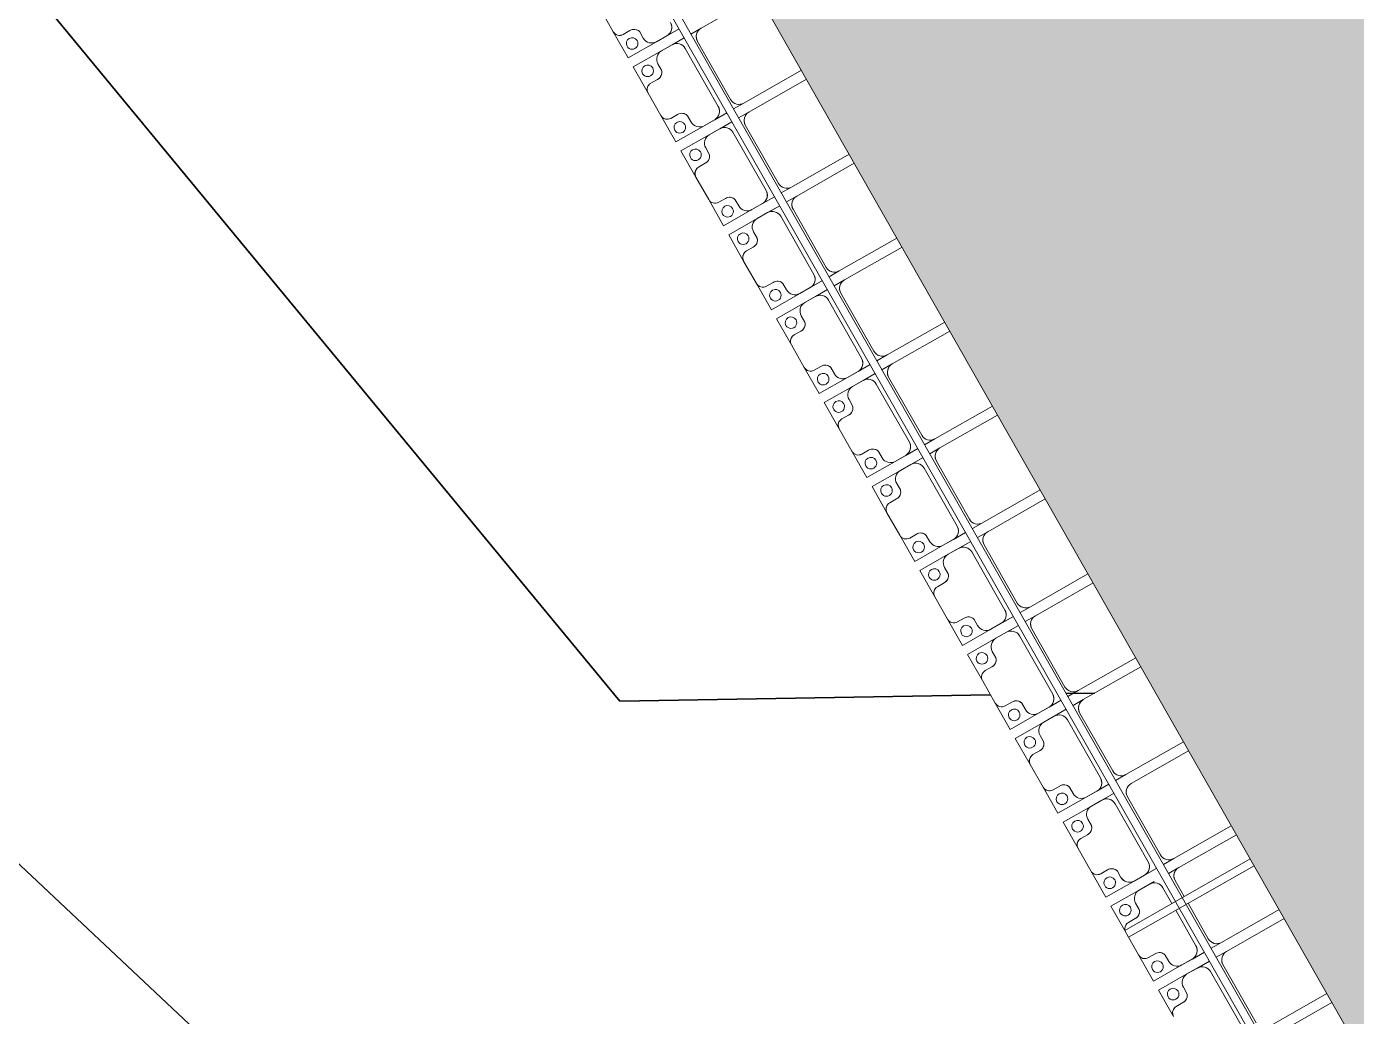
# Model space of a CAD drawing. Header units: millimetres. Extents: x -861324 to 439029, y -308065 to 694685.
# Drawn here: x -200077 to -193188, y -72388 to -67264 of the extents above; entities that cross this region are included whole.
import ezdxf

# ---------------------------------------------------------------- set-up
doc = ezdxf.new("R2010")
doc.units = ezdxf.units.MM
for name, color, linetype, lineweight in [('A-DETL-GENF', 92, 'Continuous', 9), ('A-DETL-THIN', 151, 'Continuous', 9), ('A-GENM', 13, 'Continuous', 9), ('C-TOPO-MAJR', 7, 'Continuous', 35), ('C-TOPO-MINR', 7, 'Continuous', 9), ('S-BEAM', 12, 'Continuous', 9)]:
    doc.layers.add(name, color=color, linetype=linetype, lineweight=lineweight)

# ---------------------------------------------------------------- blocks, each defined once
blk = doc.blocks.new('Dai phaodi lai - DẢI PHAO ĐI LẠI-25020-BỐ TRÍ BÈ PIN HỒ BẢN MÒNG')
at = {"layer": 'A-GENM', "color": 7}
for p, q in [((57276.8, 0), (57276.8, -343.3)), ((57723.2, -343.3), (57723.2, 0)), ((57776.8, 0), (57776.8, -343.3)), ((58276.8, 0), (58276.8, -343.3)), ((59223.2, -343.3), (59223.2, 0)), ((59723.2, -343.3), (59723.2, 0)), ((60223.2, -343.3), (60223.2, 0)), ((60776.8, 0), (60776.8, -343.3)), ((61223.2, -343.3), (61223.2, 0)), ((61776.8, 0), (61776.8, -343.3)), ((62276.8, 0), (62276.8, -343.3)), ((58223.2, -343.3), (58223.2, 0)), ((58723.2, -343.3), (58723.2, 0)), ((58776.8, 0), (58776.8, -343.3)), ((59276.8, 0), (59276.8, -343.3)), ((59776.8, 0), (59776.8, -343.3)), ((60276.8, 0), (60276.8, -343.3)), ((60723.2, -343.3), (60723.2, 0)), ((61276.8, 0), (61276.8, -343.3)), ((61723.2, -343.3), (61723.2, 0)), ((62223.2, -343.3), (62223.2, 0)), ((62723.2, -343.3), (62723.2, 0)), ((62776.8, 0), (62776.8, -343.3)), ((63223.2, -343.3), (63223.2, 0)), ((63276.8, 0), (63276.8, -343.3)), ((57276.8, -404.5), (57276.8, -343.3)), ((57723.2, -343.3), (57723.2, -404.5)), ((57776.8, -404.5), (57776.8, -343.3)), ((58223.2, -343.3), (58223.2, -404.5)), ((58276.8, -404.5), (58276.8, -343.3)), ((58723.2, -343.3), (58723.2, -404.5)), ((58776.8, -404.5), (58776.8, -343.3)), ((59223.2, -343.3), (59223.2, -404.5)), ((59276.8, -404.5), (59276.8, -343.3)), ((59723.2, -343.3), (59723.2, -404.5)), ((59776.8, -404.5), (59776.8, -343.3)), ((60223.2, -343.3), (60223.2, -404.5)), ((60276.8, -404.5), (60276.8, -343.3)), ((60723.2, -343.3), (60723.2, -404.5)), ((60776.8, -404.5), (60776.8, -343.3)), ((61223.2, -343.3), (61223.2, -404.5)), ((61276.8, -404.5), (61276.8, -343.3)), ((61723.2, -343.3), (61723.2, -404.5)), ((62223.2, -343.3), (62223.2, -404.5)), ((62276.8, -404.5), (62276.8, -343.3)), ((62723.2, -343.3), (62723.2, -404.5)), ((62776.8, -404.5), (62776.8, -343.3)), ((57326.8, -393.3), (57673.2, -393.3)), ((57826.8, -393.3), (58173.2, -393.3)), ((58326.8, -393.3), (58673.2, -393.3)), ((58826.8, -393.3), (59173.2, -393.3)), ((59326.8, -393.3), (59673.2, -393.3)), ((59826.8, -393.3), (60173.2, -393.3)), ((60326.8, -393.3), (60673.2, -393.3)), ((60826.8, -393.3), (61173.2, -393.3)), ((61326.8, -393.3), (61673.2, -393.3)), ((61826.8, -393.3), (62173.2, -393.3)), ((62326.8, -393.3), (62421.5, -393.3)), ((62461.5, -393.3), (62673.2, -393.3)), ((62826.8, -393.3), (63173.2, -393.3)), ((57223.2, -444.5), (57223.2, -516.7)), ((57276.8, -516.7), (57276.8, -444.5)), ((57673.2, -466.7), (57326.8, -466.7)), ((57723.2, -444.5), (57723.2, -516.7)), ((57776.8, -516.7), (57776.8, -444.5)), ((58173.2, -466.7), (57826.8, -466.7)), ((58223.2, -444.5), (58223.2, -516.7)), ((58276.8, -516.7), (58276.8, -444.5)), ((58673.2, -466.7), (58326.8, -466.7)), ((58723.2, -444.5), (58723.2, -516.7)), ((58776.8, -516.7), (58776.8, -444.5)), ((59173.2, -466.7), (58826.8, -466.7)), ((59223.2, -444.5), (59223.2, -516.7)), ((59276.8, -516.7), (59276.8, -444.5)), ((59673.2, -466.7), (59326.8, -466.7)), ((59723.2, -444.5), (59723.2, -516.7)), ((59776.8, -516.7), (59776.8, -444.5)), ((60173.2, -466.7), (59826.8, -466.7)), ((60223.2, -444.5), (60223.2, -516.7)), ((60276.8, -516.7), (60276.8, -444.5)), ((60673.2, -466.7), (60326.8, -466.7)), ((60723.2, -444.5), (60723.2, -516.7)), ((60776.8, -516.7), (60776.8, -444.5)), ((61173.2, -466.7), (60826.8, -466.7)), ((61223.2, -444.5), (61223.2, -516.7)), ((61276.8, -516.7), (61276.8, -444.5)), ((61673.2, -466.7), (61326.8, -466.7)), ((61723.2, -444.5), (61723.2, -516.7)), ((61776.8, -516.7), (61776.8, -444.5)), ((62173.2, -466.7), (61826.8, -466.7)), ((62223.2, -444.5), (62223.2, -516.7)), ((62421.5, -466.7), (62326.8, -466.7)), ((62673.2, -466.7), (62461.5, -466.7)), ((62723.2, -444.5), (62723.2, -516.7)), ((62776.8, -516.7), (62776.8, -444.5)), ((63173.2, -466.7), (62826.8, -466.7)), ((57223.2, -579.3), (57223.2, -516.7)), ((57276.8, -516.7), (57276.8, -579.3)), ((57723.2, -579.3), (57723.2, -516.7)), ((57776.8, -516.7), (57776.8, -579.3)), ((58223.2, -579.3), (58223.2, -516.7)), ((58276.8, -516.7), (58276.8, -579.3)), ((58723.2, -579.3), (58723.2, -516.7)), ((58776.8, -516.7), (58776.8, -579.3)), ((59223.2, -579.3), (59223.2, -516.7)), ((59276.8, -516.7), (59276.8, -579.3)), ((59723.2, -579.3), (59723.2, -516.7)), ((59776.8, -516.7), (59776.8, -579.3)), ((60223.2, -579.3), (60223.2, -516.7)), ((60276.8, -516.7), (60276.8, -579.3)), ((60723.2, -579.3), (60723.2, -516.7)), ((60776.8, -516.7), (60776.8, -579.3)), ((61223.2, -579.3), (61223.2, -516.7)), ((61276.8, -516.7), (61276.8, -579.3)), ((61723.2, -579.3), (61723.2, -516.7)), ((61776.8, -516.7), (61776.8, -579.3)), ((62223.2, -579.3), (62223.2, -516.7)), ((62276.8, -516.7), (62276.8, -490.4)), ((62276.8, -516.7), (62276.8, -579.3)), ((62723.2, -579.3), (62723.2, -516.7)), ((62776.8, -516.7), (62776.8, -579.3)), ((57104.9, -710.4), (57104.9, -670.7)), ((57135.7, -629.3), (57173.2, -629.3)), ((57326.8, -629.3), (57364.3, -629.3)), ((57395.1, -670.7), (57395.1, -710.4)), ((57604.9, -710.4), (57604.9, -670.7)), ((57635.7, -629.3), (57673.2, -629.3)), ((57826.8, -629.3), (57864.3, -629.3)), ((57895.1, -670.7), (57895.1, -710.4)), ((58104.9, -710.4), (58104.9, -670.7)), ((58135.7, -629.3), (58173.2, -629.3)), ((58326.8, -629.3), (58364.3, -629.3)), ((58395.1, -670.7), (58395.1, -710.4)), ((58604.9, -710.4), (58604.9, -670.7)), ((58635.7, -629.3), (58673.2, -629.3)), ((58826.8, -629.3), (58864.3, -629.3)), ((58895.1, -670.7), (58895.1, -710.4)), ((59104.9, -710.4), (59104.9, -670.7)), ((59135.7, -629.3), (59173.2, -629.3)), ((59326.8, -629.3), (59364.3, -629.3)), ((59395.1, -670.7), (59395.1, -710.4)), ((59604.9, -710.4), (59604.9, -670.7)), ((59635.7, -629.3), (59673.2, -629.3)), ((59826.8, -629.3), (59864.3, -629.3)), ((59895.1, -670.7), (59895.1, -710.4)), ((60104.9, -710.4), (60104.9, -670.7)), ((60135.7, -629.3), (60173.2, -629.3)), ((60326.8, -629.3), (60364.3, -629.3)), ((60395.1, -670.7), (60395.1, -710.4)), ((60604.9, -710.4), (60604.9, -670.7)), ((60635.7, -629.3), (60673.2, -629.3)), ((60826.8, -629.3), (60864.3, -629.3)), ((60895.1, -670.7), (60895.1, -710.4)), ((61104.9, -710.4), (61104.9, -670.7)), ((61135.7, -629.3), (61173.2, -629.3)), ((61326.8, -629.3), (61364.3, -629.3)), ((61395.1, -670.7), (61395.1, -710.4)), ((61604.9, -710.4), (61604.9, -670.7)), ((61635.7, -629.3), (61673.2, -629.3)), ((61826.8, -629.3), (61864.3, -629.3)), ((61895.1, -670.7), (61895.1, -710.4)), ((62104.9, -710.4), (62104.9, -670.7)), ((62135.7, -629.3), (62173.2, -629.3)), ((62326.8, -629.3), (62364.3, -629.3)), ((62395.1, -670.7), (62395.1, -710.4)), ((62604.9, -710.4), (62604.9, -670.7)), ((62635.7, -629.3), (62673.2, -629.3)), ((62826.8, -629.3), (62864.3, -629.3)), ((62895.1, -670.7), (62895.1, -710.4)), ((56933.1, -748.4), (57066.9, -748.4)), ((57433.1, -748.4), (57566.9, -748.4)), ((57933.1, -748.4), (58066.9, -748.4)), ((58433.1, -748.4), (58566.9, -748.4)), ((58933.1, -748.4), (59066.9, -748.4)), ((59433.1, -748.4), (59566.9, -748.4)), ((59933.1, -748.4), (60066.9, -748.4)), ((60433.1, -748.4), (60566.9, -748.4)), ((60933.1, -748.4), (61066.9, -748.4)), ((61433.1, -748.4), (61566.9, -748.4)), ((61933.1, -748.4), (62066.9, -748.4)), ((62461.5, -748.4), (62566.9, -748.4))]:
    blk.add_line(p, q, dxfattribs=at)
at = {"layer": 'A-GENM', "color": 9}
for p, q in [((57276.8, -404.5), (57276.8, -343.3)), ((57723.2, -343.3), (57723.2, -404.5)), ((57776.8, -404.5), (57776.8, -343.3)), ((58223.2, -343.3), (58223.2, -404.5)), ((58276.8, -404.5), (58276.8, -343.3)), ((58723.2, -343.3), (58723.2, -404.5)), ((58776.8, -404.5), (58776.8, -343.3)), ((59223.2, -343.3), (59223.2, -404.5)), ((59276.8, -404.5), (59276.8, -343.3)), ((59723.2, -343.3), (59723.2, -404.5)), ((59776.8, -404.5), (59776.8, -343.3)), ((60223.2, -343.3), (60223.2, -404.5)), ((60276.8, -404.5), (60276.8, -343.3)), ((60723.2, -343.3), (60723.2, -404.5)), ((60776.8, -404.5), (60776.8, -343.3)), ((61223.2, -343.3), (61223.2, -404.5)), ((61276.8, -404.5), (61276.8, -343.3)), ((61723.2, -343.3), (61723.2, -404.5)), ((62223.2, -343.3), (62223.2, -404.5)), ((62276.8, -404.5), (62276.8, -343.3)), ((62723.2, -343.3), (62723.2, -404.5)), ((62776.8, -404.5), (62776.8, -343.3)), ((57223.2, -444.5), (57223.2, -579.3)), ((57276.8, -579.3), (57276.8, -444.5)), ((57723.2, -444.5), (57723.2, -579.3)), ((57776.8, -579.3), (57776.8, -444.5)), ((58223.2, -444.5), (58223.2, -579.3)), ((58276.8, -579.3), (58276.8, -444.5)), ((58723.2, -444.5), (58723.2, -579.3)), ((58776.8, -579.3), (58776.8, -444.5)), ((59223.2, -444.5), (59223.2, -579.3)), ((59276.8, -579.3), (59276.8, -444.5)), ((59723.2, -444.5), (59723.2, -579.3)), ((59776.8, -579.3), (59776.8, -444.5)), ((60223.2, -444.5), (60223.2, -579.3)), ((60276.8, -579.3), (60276.8, -444.5)), ((60723.2, -444.5), (60723.2, -579.3)), ((60776.8, -579.3), (60776.8, -444.5)), ((61223.2, -444.5), (61223.2, -579.3)), ((61276.8, -579.3), (61276.8, -444.5)), ((61723.2, -444.5), (61723.2, -579.3)), ((61776.8, -579.3), (61776.8, -444.5)), ((62223.2, -444.5), (62223.2, -579.3)), ((62723.2, -444.5), (62723.2, -579.3)), ((62776.8, -579.3), (62776.8, -444.5)), ((62276.8, -579.3), (62276.8, -490.4)), ((57223.2, -579.3), (57223.2, -748.4)), ((57223.2, -748.4), (57223.2, -579.3)), ((57276.8, -748.4), (57276.8, -579.3)), ((57276.8, -579.3), (57276.8, -748.4)), ((57723.2, -579.3), (57723.2, -748.4)), ((57723.2, -748.4), (57723.2, -579.3)), ((57776.8, -748.4), (57776.8, -579.3)), ((57776.8, -579.3), (57776.8, -748.4)), ((58223.2, -579.3), (58223.2, -748.4)), ((58223.2, -748.4), (58223.2, -579.3)), ((58276.8, -748.4), (58276.8, -579.3)), ((58276.8, -579.3), (58276.8, -748.4)), ((58723.2, -579.3), (58723.2, -748.4)), ((58723.2, -748.4), (58723.2, -579.3)), ((58776.8, -748.4), (58776.8, -579.3)), ((58776.8, -579.3), (58776.8, -748.4)), ((59223.2, -579.3), (59223.2, -748.4)), ((59223.2, -748.4), (59223.2, -579.3)), ((59276.8, -748.4), (59276.8, -579.3)), ((59276.8, -579.3), (59276.8, -748.4)), ((59723.2, -579.3), (59723.2, -748.4)), ((59723.2, -748.4), (59723.2, -579.3)), ((59776.8, -748.4), (59776.8, -579.3)), ((59776.8, -579.3), (59776.8, -748.4)), ((60223.2, -579.3), (60223.2, -748.4)), ((60223.2, -748.4), (60223.2, -579.3)), ((60276.8, -748.4), (60276.8, -579.3)), ((60276.8, -579.3), (60276.8, -748.4)), ((60723.2, -579.3), (60723.2, -748.4)), ((60723.2, -748.4), (60723.2, -579.3)), ((60776.8, -748.4), (60776.8, -579.3)), ((60776.8, -579.3), (60776.8, -748.4)), ((61223.2, -579.3), (61223.2, -748.4)), ((61223.2, -748.4), (61223.2, -579.3)), ((61276.8, -748.4), (61276.8, -579.3)), ((61276.8, -579.3), (61276.8, -748.4)), ((61723.2, -579.3), (61723.2, -748.4)), ((61723.2, -748.4), (61723.2, -579.3)), ((61776.8, -748.4), (61776.8, -579.3)), ((61776.8, -579.3), (61776.8, -748.4)), ((62223.2, -579.3), (62223.2, -748.4)), ((62223.2, -748.4), (62223.2, -579.3)), ((62276.8, -748.4), (62276.8, -579.3)), ((62276.8, -579.3), (62276.8, -748.4)), ((62723.2, -579.3), (62723.2, -748.4)), ((62723.2, -748.4), (62723.2, -579.3)), ((62776.8, -748.4), (62776.8, -579.3)), ((62776.8, -579.3), (62776.8, -748.4)), ((57104.9, -670.7), (57104.9, -710.4)), ((57104.9, -670.7), (57104.9, -710.4)), ((57104.9, -710.4), (57104.9, -670.7)), ((57173.2, -629.3), (57135.7, -629.3)), ((57173.2, -629.3), (57135.7, -629.3)), ((57135.7, -629.3), (57173.2, -629.3)), ((57364.3, -629.3), (57326.8, -629.3)), ((57364.3, -629.3), (57326.8, -629.3)), ((57326.8, -629.3), (57364.3, -629.3)), ((57604.9, -670.7), (57604.9, -710.4)), ((57604.9, -670.7), (57604.9, -710.4)), ((57604.9, -710.4), (57604.9, -670.7)), ((57673.2, -629.3), (57635.7, -629.3)), ((57673.2, -629.3), (57635.7, -629.3)), ((57635.7, -629.3), (57673.2, -629.3)), ((57864.3, -629.3), (57826.8, -629.3)), ((57864.3, -629.3), (57826.8, -629.3)), ((57826.8, -629.3), (57864.3, -629.3)), ((58104.9, -670.7), (58104.9, -710.4)), ((58104.9, -670.7), (58104.9, -710.4)), ((58104.9, -710.4), (58104.9, -670.7)), ((58173.2, -629.3), (58135.7, -629.3)), ((58173.2, -629.3), (58135.7, -629.3)), ((58135.7, -629.3), (58173.2, -629.3)), ((58364.3, -629.3), (58326.8, -629.3)), ((58364.3, -629.3), (58326.8, -629.3)), ((58326.8, -629.3), (58364.3, -629.3)), ((58604.9, -670.7), (58604.9, -710.4)), ((58604.9, -670.7), (58604.9, -710.4)), ((58604.9, -710.4), (58604.9, -670.7)), ((58673.2, -629.3), (58635.7, -629.3)), ((58673.2, -629.3), (58635.7, -629.3)), ((58635.7, -629.3), (58673.2, -629.3)), ((58864.3, -629.3), (58826.8, -629.3)), ((58864.3, -629.3), (58826.8, -629.3)), ((58826.8, -629.3), (58864.3, -629.3)), ((59104.9, -670.7), (59104.9, -710.4)), ((59104.9, -670.7), (59104.9, -710.4)), ((59104.9, -710.4), (59104.9, -670.7)), ((59173.2, -629.3), (59135.7, -629.3)), ((59173.2, -629.3), (59135.7, -629.3)), ((59135.7, -629.3), (59173.2, -629.3)), ((59364.3, -629.3), (59326.8, -629.3)), ((59364.3, -629.3), (59326.8, -629.3)), ((59326.8, -629.3), (59364.3, -629.3)), ((59604.9, -670.7), (59604.9, -710.4)), ((59604.9, -670.7), (59604.9, -710.4)), ((59604.9, -710.4), (59604.9, -670.7)), ((59673.2, -629.3), (59635.7, -629.3)), ((59673.2, -629.3), (59635.7, -629.3)), ((59635.7, -629.3), (59673.2, -629.3)), ((59864.3, -629.3), (59826.8, -629.3)), ((59864.3, -629.3), (59826.8, -629.3)), ((59826.8, -629.3), (59864.3, -629.3)), ((60104.9, -670.7), (60104.9, -710.4)), ((60104.9, -670.7), (60104.9, -710.4)), ((60104.9, -710.4), (60104.9, -670.7)), ((60173.2, -629.3), (60135.7, -629.3)), ((60173.2, -629.3), (60135.7, -629.3)), ((60135.7, -629.3), (60173.2, -629.3)), ((60364.3, -629.3), (60326.8, -629.3)), ((60364.3, -629.3), (60326.8, -629.3)), ((60326.8, -629.3), (60364.3, -629.3)), ((60604.9, -670.7), (60604.9, -710.4)), ((60604.9, -670.7), (60604.9, -710.4)), ((60604.9, -710.4), (60604.9, -670.7)), ((60673.2, -629.3), (60635.7, -629.3)), ((60673.2, -629.3), (60635.7, -629.3)), ((60635.7, -629.3), (60673.2, -629.3)), ((60864.3, -629.3), (60826.8, -629.3)), ((60864.3, -629.3), (60826.8, -629.3)), ((60826.8, -629.3), (60864.3, -629.3)), ((61104.9, -670.7), (61104.9, -710.4)), ((61104.9, -670.7), (61104.9, -710.4)), ((61104.9, -710.4), (61104.9, -670.7)), ((61173.2, -629.3), (61135.7, -629.3)), ((61173.2, -629.3), (61135.7, -629.3)), ((61135.7, -629.3), (61173.2, -629.3)), ((61364.3, -629.3), (61326.8, -629.3)), ((61364.3, -629.3), (61326.8, -629.3)), ((61326.8, -629.3), (61364.3, -629.3)), ((61604.9, -670.7), (61604.9, -710.4)), ((61604.9, -670.7), (61604.9, -710.4)), ((61604.9, -710.4), (61604.9, -670.7)), ((61673.2, -629.3), (61635.7, -629.3)), ((61673.2, -629.3), (61635.7, -629.3)), ((61635.7, -629.3), (61673.2, -629.3)), ((61864.3, -629.3), (61826.8, -629.3)), ((61864.3, -629.3), (61826.8, -629.3)), ((61826.8, -629.3), (61864.3, -629.3)), ((62104.9, -670.7), (62104.9, -710.4)), ((62104.9, -670.7), (62104.9, -710.4)), ((62104.9, -710.4), (62104.9, -670.7)), ((62173.2, -629.3), (62135.7, -629.3)), ((62173.2, -629.3), (62135.7, -629.3)), ((62135.7, -629.3), (62173.2, -629.3)), ((62364.3, -629.3), (62326.8, -629.3)), ((62364.3, -629.3), (62326.8, -629.3)), ((62326.8, -629.3), (62364.3, -629.3)), ((62604.9, -670.7), (62604.9, -710.4)), ((62604.9, -670.7), (62604.9, -710.4)), ((62604.9, -710.4), (62604.9, -670.7)), ((62673.2, -629.3), (62635.7, -629.3)), ((62673.2, -629.3), (62635.7, -629.3)), ((62635.7, -629.3), (62673.2, -629.3)), ((62864.3, -629.3), (62826.8, -629.3)), ((62864.3, -629.3), (62826.8, -629.3)), ((62826.8, -629.3), (62864.3, -629.3)), ((57223.2, -748.4), (57066.9, -748.4)), ((57066.9, -748.4), (57223.2, -748.4)), ((57433.1, -748.4), (57276.8, -748.4)), ((57276.8, -748.4), (57433.1, -748.4)), ((57723.2, -748.4), (57566.9, -748.4)), ((57566.9, -748.4), (57723.2, -748.4)), ((57933.1, -748.4), (57776.8, -748.4)), ((57776.8, -748.4), (57933.1, -748.4)), ((58223.2, -748.4), (58066.9, -748.4)), ((58066.9, -748.4), (58223.2, -748.4)), ((58433.1, -748.4), (58276.8, -748.4)), ((58276.8, -748.4), (58433.1, -748.4)), ((58723.2, -748.4), (58566.9, -748.4)), ((58566.9, -748.4), (58723.2, -748.4)), ((58933.1, -748.4), (58776.8, -748.4)), ((58776.8, -748.4), (58933.1, -748.4)), ((59223.2, -748.4), (59066.9, -748.4)), ((59066.9, -748.4), (59223.2, -748.4)), ((59433.1, -748.4), (59276.8, -748.4)), ((59276.8, -748.4), (59433.1, -748.4)), ((59723.2, -748.4), (59566.9, -748.4)), ((59566.9, -748.4), (59723.2, -748.4)), ((59933.1, -748.4), (59776.8, -748.4)), ((59776.8, -748.4), (59933.1, -748.4)), ((60223.2, -748.4), (60066.9, -748.4)), ((60066.9, -748.4), (60223.2, -748.4)), ((60433.1, -748.4), (60276.8, -748.4)), ((60276.8, -748.4), (60433.1, -748.4)), ((60723.2, -748.4), (60566.9, -748.4)), ((60566.9, -748.4), (60723.2, -748.4)), ((60933.1, -748.4), (60776.8, -748.4)), ((60776.8, -748.4), (60933.1, -748.4)), ((61223.2, -748.4), (61066.9, -748.4)), ((61066.9, -748.4), (61223.2, -748.4)), ((61433.1, -748.4), (61276.8, -748.4)), ((61276.8, -748.4), (61433.1, -748.4)), ((61723.2, -748.4), (61566.9, -748.4)), ((61566.9, -748.4), (61723.2, -748.4)), ((61933.1, -748.4), (61776.8, -748.4)), ((61776.8, -748.4), (61933.1, -748.4)), ((62223.2, -748.4), (62066.9, -748.4)), ((62066.9, -748.4), (62223.2, -748.4)), ((62421.5, -748.4), (62276.8, -748.4)), ((62276.8, -748.4), (62421.5, -748.4)), ((62723.2, -748.4), (62566.9, -748.4)), ((62566.9, -748.4), (62723.2, -748.4)), ((62933.1, -748.4), (62776.8, -748.4)), ((62776.8, -748.4), (62933.1, -748.4))]:
    blk.add_line(p, q, dxfattribs=at)
at = {"layer": 'A-GENM', "color": 7}
for centre, radius, start, end in [((57326.8, -343.3), 50, 180, 270), ((57673.2, -343.3), 50, 270, 0), ((57673.2, -343.3), 50, 300, 0), ((57826.8, -343.3), 50, 180, 270), ((58173.2, -343.3), 50, 270, 0), ((58173.2, -343.3), 50, 300, 0), ((58326.8, -343.3), 50, 180, 270), ((58673.2, -343.3), 50, 270, 0), ((58673.2, -343.3), 50, 300, 0), ((58826.8, -343.3), 50, 180, 270), ((59173.2, -343.3), 50, 270, 0), ((59173.2, -343.3), 50, 300, 0), ((59326.8, -343.3), 50, 180, 270), ((59673.2, -343.3), 50, 270, 0), ((59673.2, -343.3), 50, 300, 0), ((59826.8, -343.3), 50, 180, 270), ((60173.2, -343.3), 50, 270, 0), ((60173.2, -343.3), 50, 300, 0), ((60326.8, -343.3), 50, 180, 270), ((60673.2, -343.3), 50, 270, 0), ((60673.2, -343.3), 50, 300, 0), ((60826.8, -343.3), 50, 180, 270), ((61173.2, -343.3), 50, 270, 0), ((61173.2, -343.3), 50, 300, 0), ((61326.8, -343.3), 50, 180, 270), ((61673.2, -343.3), 50, 270, 0), ((61673.2, -343.3), 50, 300, 0), ((61826.8, -343.3), 50, 180, 270), ((62173.2, -343.3), 50, 270, 0), ((62173.2, -343.3), 50, 300, 0), ((62326.8, -343.3), 50, 180, 270), ((62673.2, -343.3), 50, 270, 0), ((62673.2, -343.3), 50, 300, 0), ((62826.8, -343.3), 50, 180, 270), ((57326.8, -343.3), 50, 210, 270), ((57826.8, -343.3), 50, 210, 270), ((58326.8, -343.3), 50, 210, 270), ((58826.8, -343.3), 50, 210, 270), ((59326.8, -343.3), 50, 210, 270), ((59826.8, -343.3), 50, 210, 270), ((60326.8, -343.3), 50, 210, 270), ((60826.8, -343.3), 50, 210, 270), ((61326.8, -343.3), 50, 210, 270), ((61826.8, -343.3), 50, 210, 270), ((62326.8, -343.3), 50, 210, 270), ((62826.8, -343.3), 50, 210, 270), ((57173.2, -516.7), 50, 360, 90), ((57173.2, -516.7), 50, 30, 90), ((57326.8, -516.7), 50, 90, 180), ((57326.8, -516.7), 50, 120, 180), ((57673.2, -516.7), 50, 360, 90), ((57673.2, -516.7), 50, 30, 90), ((57826.8, -516.7), 50, 90, 180), ((57826.8, -516.7), 50, 120, 180), ((58173.2, -516.7), 50, 360, 90), ((58173.2, -516.7), 50, 30, 90), ((58326.8, -516.7), 50, 90, 180), ((58326.8, -516.7), 50, 120, 180), ((58673.2, -516.7), 50, 360, 90), ((58673.2, -516.7), 50, 30, 90), ((58826.8, -516.7), 50, 90, 180), ((58826.8, -516.7), 50, 120, 180), ((59173.2, -516.7), 50, 360, 90), ((59173.2, -516.7), 50, 30, 90), ((59326.8, -516.7), 50, 90, 180), ((59326.8, -516.7), 50, 120, 180), ((59673.2, -516.7), 50, 360, 90), ((59673.2, -516.7), 50, 30, 90), ((59826.8, -516.7), 50, 90, 180), ((59826.8, -516.7), 50, 120, 180), ((60173.2, -516.7), 50, 360, 90), ((60173.2, -516.7), 50, 30, 90), ((60326.8, -516.7), 50, 90, 180), ((60326.8, -516.7), 50, 120, 180), ((60673.2, -516.7), 50, 360, 90), ((60673.2, -516.7), 50, 30, 90), ((60826.8, -516.7), 50, 90, 180), ((60826.8, -516.7), 50, 120, 180), ((61173.2, -516.7), 50, 360, 90), ((61173.2, -516.7), 50, 30, 90), ((61326.8, -516.7), 50, 90, 180), ((61326.8, -516.7), 50, 120, 180), ((61673.2, -516.7), 50, 360, 90), ((61673.2, -516.7), 50, 30, 90), ((61826.8, -516.7), 50, 90, 180), ((61826.8, -516.7), 50, 120, 180), ((62173.2, -516.7), 50, 360, 90), ((62173.2, -516.7), 50, 30, 90), ((62326.8, -516.7), 50, 90, 180), ((62326.8, -516.7), 50, 120, 180), ((62673.2, -516.7), 50, 360, 90), ((62673.2, -516.7), 50, 30, 90), ((62826.8, -516.7), 50, 90, 180), ((62826.8, -516.7), 50, 120, 180), ((57173.2, -579.3), 50, 270, 360), ((57326.8, -579.3), 50, 180, 270), ((57673.2, -579.3), 50, 270, 360), ((57826.8, -579.3), 50, 180, 270), ((58173.2, -579.3), 50, 270, 360), ((58326.8, -579.3), 50, 180, 270), ((58673.2, -579.3), 50, 270, 360), ((58826.8, -579.3), 50, 180, 270), ((59173.2, -579.3), 50, 270, 360), ((59326.8, -579.3), 50, 180, 270), ((59673.2, -579.3), 50, 270, 360), ((59826.8, -579.3), 50, 180, 270), ((60173.2, -579.3), 50, 270, 360), ((60326.8, -579.3), 50, 180, 270), ((60673.2, -579.3), 50, 270, 360), ((60826.8, -579.3), 50, 180, 270), ((61173.2, -579.3), 50, 270, 360), ((61326.8, -579.3), 50, 180, 270), ((61673.2, -579.3), 50, 270, 360), ((61826.8, -579.3), 50, 180, 270), ((62173.2, -579.3), 50, 270, 360), ((62326.8, -579.3), 50, 180, 270), ((62673.2, -579.3), 50, 270, 360), ((62826.8, -579.3), 50, 180, 270), ((57144.8, -668.2), 40, 103.18854, 183.50807), ((57355.2, -668.2), 40, 356.49193, 76.81146), ((57644.8, -668.2), 40, 103.18854, 183.50807), ((57855.2, -668.2), 40, 356.49193, 76.81146), ((58144.8, -668.2), 40, 103.18854, 183.50807), ((58355.2, -668.2), 40, 356.49193, 76.81146), ((58644.8, -668.2), 40, 103.18854, 183.50807), ((58855.2, -668.2), 40, 356.49193, 76.81146), ((59144.8, -668.2), 40, 103.18854, 183.50807), ((59355.2, -668.2), 40, 356.49193, 76.81146), ((59644.8, -668.2), 40, 103.18854, 183.50807), ((59855.2, -668.2), 40, 356.49193, 76.81146), ((60144.8, -668.2), 40, 103.18854, 183.50807), ((60355.2, -668.2), 40, 356.49193, 76.81146), ((60644.8, -668.2), 40, 103.18854, 183.50807), ((60855.2, -668.2), 40, 356.49193, 76.81146), ((61144.8, -668.2), 40, 103.18854, 183.50807), ((61355.2, -668.2), 40, 356.49193, 76.81146), ((61644.8, -668.2), 40, 103.18854, 183.50807), ((61855.2, -668.2), 40, 356.49193, 76.81146), ((62144.8, -668.2), 40, 103.18854, 183.50807), ((62355.2, -668.2), 40, 356.49193, 76.81146), ((62644.8, -668.2), 40, 103.18854, 183.50807), ((62855.2, -668.2), 40, 356.49193, 76.81146), ((57066.9, -710.4), 38, 270, 0), ((57433.1, -710.4), 38, 180, 270), ((57566.9, -710.4), 38, 270, 0), ((57933.1, -710.4), 38, 180, 270), ((58066.9, -710.4), 38, 270, 0), ((58433.1, -710.4), 38, 180, 270), ((58566.9, -710.4), 38, 270, 0), ((58933.1, -710.4), 38, 180, 270), ((59066.9, -710.4), 38, 270, 0), ((59433.1, -710.4), 38, 180, 270), ((59566.9, -710.4), 38, 270, 0), ((59933.1, -710.4), 38, 180, 270), ((60066.9, -710.4), 38, 270, 0), ((60433.1, -710.4), 38, 180, 270), ((60566.9, -710.4), 38, 270, 0), ((60933.1, -710.4), 38, 180, 270), ((61066.9, -710.4), 38, 270, 0), ((61433.1, -710.4), 38, 180, 270), ((61566.9, -710.4), 38, 270, 0), ((61933.1, -710.4), 38, 180, 270), ((62066.9, -710.4), 38, 270, 0), ((62433.1, -710.4), 38, 180, 255), ((62566.9, -710.4), 38, 270, 0), ((62933.1, -710.4), 38, 180, 270)]:
    blk.add_arc(centre, radius, start, end, dxfattribs=at)
at = {"layer": 'A-GENM', "color": 9}
for centre, radius, start, end in [((57173.2, -579.3), 50, 270, 360), ((57173.2, -579.3), 50, 270, 360), ((57173.2, -579.3), 50, 270, 360), ((57326.8, -579.3), 50, 180, 270), ((57326.8, -579.3), 50, 180, 270), ((57326.8, -579.3), 50, 180, 270), ((57673.2, -579.3), 50, 270, 360), ((57673.2, -579.3), 50, 270, 360), ((57673.2, -579.3), 50, 270, 360), ((57826.8, -579.3), 50, 180, 270), ((57826.8, -579.3), 50, 180, 270), ((57826.8, -579.3), 50, 180, 270), ((58173.2, -579.3), 50, 270, 360), ((58173.2, -579.3), 50, 270, 360), ((58173.2, -579.3), 50, 270, 360), ((58326.8, -579.3), 50, 180, 270), ((58326.8, -579.3), 50, 180, 270), ((58326.8, -579.3), 50, 180, 270), ((58673.2, -579.3), 50, 270, 360), ((58673.2, -579.3), 50, 270, 360), ((58673.2, -579.3), 50, 270, 360), ((58826.8, -579.3), 50, 180, 270), ((58826.8, -579.3), 50, 180, 270), ((58826.8, -579.3), 50, 180, 270), ((59173.2, -579.3), 50, 270, 0), ((59173.2, -579.3), 50, 270, 0), ((59173.2, -579.3), 50, 270, 360), ((59326.8, -579.3), 50, 180, 270), ((59326.8, -579.3), 50, 180, 270), ((59326.8, -579.3), 50, 180, 270), ((59673.2, -579.3), 50, 270, 360), ((59673.2, -579.3), 50, 270, 360), ((59673.2, -579.3), 50, 270, 360), ((59826.8, -579.3), 50, 180, 270), ((59826.8, -579.3), 50, 180, 270), ((59826.8, -579.3), 50, 180, 270), ((60173.2, -579.3), 50, 270, 360), ((60173.2, -579.3), 50, 270, 360), ((60173.2, -579.3), 50, 270, 360), ((60326.8, -579.3), 50, 180, 270), ((60326.8, -579.3), 50, 180, 270), ((60326.8, -579.3), 50, 180, 270), ((60673.2, -579.3), 50, 270, 0), ((60673.2, -579.3), 50, 270, 0), ((60673.2, -579.3), 50, 270, 360), ((60826.8, -579.3), 50, 180, 270), ((60826.8, -579.3), 50, 180, 270), ((60826.8, -579.3), 50, 180, 270), ((61173.2, -579.3), 50, 270, 360), ((61173.2, -579.3), 50, 270, 360), ((61173.2, -579.3), 50, 270, 360), ((61326.8, -579.3), 50, 180, 270), ((61326.8, -579.3), 50, 180, 270), ((61326.8, -579.3), 50, 180, 270), ((61673.2, -579.3), 50, 270, 360), ((61673.2, -579.3), 50, 270, 360), ((61673.2, -579.3), 50, 270, 360), ((61826.8, -579.3), 50, 180, 270), ((61826.8, -579.3), 50, 180, 270), ((61826.8, -579.3), 50, 180, 270), ((62173.2, -579.3), 50, 270, 0), ((62173.2, -579.3), 50, 270, 0), ((62173.2, -579.3), 50, 270, 360), ((62326.8, -579.3), 50, 180, 270), ((62326.8, -579.3), 50, 180, 270), ((62326.8, -579.3), 50, 180, 270), ((62673.2, -579.3), 50, 270, 360), ((62673.2, -579.3), 50, 270, 360), ((62673.2, -579.3), 50, 270, 360), ((62826.8, -579.3), 50, 180, 270), ((62826.8, -579.3), 50, 180, 270), ((62826.8, -579.3), 50, 180, 270), ((57144.8, -668.2), 40, 143.34831, 183.50807), ((57144.8, -668.2), 40, 143.34831, 183.50807), ((57144.8, -668.2), 40, 143.34831, 183.50807), ((57144.8, -668.2), 40, 103.18854, 129.96172), ((57144.8, -668.2), 40, 103.18854, 129.96172), ((57144.8, -668.2), 40, 103.18854, 129.96172), ((57168.4, -693.3), 30, 90, 270), ((57168.4, -693.3), 30, 90, 270), ((57168.4, -693.3), 30, 270, 90), ((57168.4, -693.3), 30, 270, 90), ((57331.6, -693.3), 30, 90, 270), ((57331.6, -693.3), 30, 90, 270), ((57331.6, -693.3), 30, 270, 90), ((57331.6, -693.3), 30, 270, 90), ((57355.2, -668.2), 40, 63.42487, 76.81146), ((57355.2, -668.2), 40, 63.42487, 76.81146), ((57355.2, -668.2), 40, 63.42487, 76.81146), ((57355.2, -668.2), 40, 356.49193, 50.03828), ((57355.2, -668.2), 40, 356.49193, 50.03828), ((57355.2, -668.2), 40, 356.49193, 50.03828), ((57644.8, -668.2), 40, 143.34831, 183.50807), ((57644.8, -668.2), 40, 143.34831, 183.50807), ((57644.8, -668.2), 40, 143.34831, 183.50807), ((57644.8, -668.2), 40, 103.18854, 129.96172), ((57644.8, -668.2), 40, 103.18854, 129.96172), ((57644.8, -668.2), 40, 103.18854, 129.96172), ((57668.4, -693.3), 30, 90, 270), ((57668.4, -693.3), 30, 90, 270), ((57668.4, -693.3), 30, 270, 90), ((57668.4, -693.3), 30, 270, 90), ((57831.6, -693.3), 30, 90, 270), ((57831.6, -693.3), 30, 90, 270), ((57831.6, -693.3), 30, 270, 90), ((57831.6, -693.3), 30, 270, 90), ((57855.2, -668.2), 40, 63.42487, 76.81146), ((57855.2, -668.2), 40, 63.42487, 76.81146), ((57855.2, -668.2), 40, 63.42487, 76.81146), ((57855.2, -668.2), 40, 356.49193, 50.03828), ((57855.2, -668.2), 40, 356.49193, 50.03828), ((57855.2, -668.2), 40, 356.49193, 50.03828), ((58144.8, -668.2), 40, 143.34831, 183.50807), ((58144.8, -668.2), 40, 143.34831, 183.50807), ((58144.8, -668.2), 40, 143.34831, 183.50807), ((58144.8, -668.2), 40, 103.18854, 129.96172), ((58144.8, -668.2), 40, 103.18854, 129.96172), ((58144.8, -668.2), 40, 103.18854, 129.96172), ((58168.4, -693.3), 30, 90, 270), ((58168.4, -693.3), 30, 90, 270), ((58168.4, -693.3), 30, 270, 90), ((58168.4, -693.3), 30, 270, 90), ((58331.6, -693.3), 30, 90, 270), ((58331.6, -693.3), 30, 90, 270), ((58331.6, -693.3), 30, 270, 90), ((58331.6, -693.3), 30, 270, 90), ((58355.2, -668.2), 40, 63.42487, 76.81146), ((58355.2, -668.2), 40, 63.42487, 76.81146), ((58355.2, -668.2), 40, 63.42487, 76.81146), ((58355.2, -668.2), 40, 356.49193, 50.03828), ((58355.2, -668.2), 40, 356.49193, 50.03828), ((58355.2, -668.2), 40, 356.49193, 50.03828), ((58644.8, -668.2), 40, 143.34831, 183.50807), ((58644.8, -668.2), 40, 143.34831, 183.50807), ((58644.8, -668.2), 40, 143.34831, 183.50807), ((58644.8, -668.2), 40, 103.18854, 129.96172), ((58644.8, -668.2), 40, 103.18854, 129.96172), ((58644.8, -668.2), 40, 103.18854, 129.96172), ((58668.4, -693.3), 30, 90, 270), ((58668.4, -693.3), 30, 90, 270), ((58668.4, -693.3), 30, 270, 90), ((58668.4, -693.3), 30, 270, 90), ((58831.6, -693.3), 30, 90, 270), ((58831.6, -693.3), 30, 90, 270), ((58831.6, -693.3), 30, 270, 90), ((58831.6, -693.3), 30, 270, 90), ((58855.2, -668.2), 40, 63.42487, 76.81146), ((58855.2, -668.2), 40, 63.42487, 76.81146), ((58855.2, -668.2), 40, 63.42487, 76.81146), ((58855.2, -668.2), 40, 356.49193, 50.03828), ((58855.2, -668.2), 40, 356.49193, 50.03828), ((58855.2, -668.2), 40, 356.49193, 50.03828), ((59144.8, -668.2), 40, 143.34831, 183.50807), ((59144.8, -668.2), 40, 143.34831, 183.50807), ((59144.8, -668.2), 40, 143.34831, 183.50807), ((59144.8, -668.2), 40, 103.18854, 129.96172), ((59144.8, -668.2), 40, 103.18854, 129.96172), ((59144.8, -668.2), 40, 103.18854, 129.96172), ((59168.4, -693.3), 30, 90, 270), ((59168.4, -693.3), 30, 90, 270), ((59168.4, -693.3), 30, 270, 90), ((59168.4, -693.3), 30, 270, 90), ((59331.6, -693.3), 30, 90, 270), ((59331.6, -693.3), 30, 90, 270), ((59331.6, -693.3), 30, 270, 90), ((59331.6, -693.3), 30, 270, 90), ((59355.2, -668.2), 40, 63.42487, 76.81146), ((59355.2, -668.2), 40, 63.42487, 76.81146), ((59355.2, -668.2), 40, 63.42487, 76.81146), ((59355.2, -668.2), 40, 356.49193, 50.03828), ((59355.2, -668.2), 40, 356.49193, 50.03828), ((59355.2, -668.2), 40, 356.49193, 50.03828), ((59644.8, -668.2), 40, 143.34831, 183.50807), ((59644.8, -668.2), 40, 143.34831, 183.50807), ((59644.8, -668.2), 40, 143.34831, 183.50807), ((59644.8, -668.2), 40, 103.18854, 129.96172), ((59644.8, -668.2), 40, 103.18854, 129.96172), ((59644.8, -668.2), 40, 103.18854, 129.96172), ((59668.4, -693.3), 30, 90, 270), ((59668.4, -693.3), 30, 90, 270), ((59668.4, -693.3), 30, 270, 90), ((59668.4, -693.3), 30, 270, 90), ((59831.6, -693.3), 30, 90, 270), ((59831.6, -693.3), 30, 90, 270), ((59831.6, -693.3), 30, 270, 90), ((59831.6, -693.3), 30, 270, 90), ((59855.2, -668.2), 40, 63.42487, 76.81146), ((59855.2, -668.2), 40, 63.42487, 76.81146), ((59855.2, -668.2), 40, 63.42487, 76.81146), ((59855.2, -668.2), 40, 356.49193, 50.03828), ((59855.2, -668.2), 40, 356.49193, 50.03828), ((59855.2, -668.2), 40, 356.49193, 50.03828), ((60144.8, -668.2), 40, 143.34831, 183.50807), ((60144.8, -668.2), 40, 143.34831, 183.50807), ((60144.8, -668.2), 40, 143.34831, 183.50807), ((60144.8, -668.2), 40, 103.18854, 129.96172), ((60144.8, -668.2), 40, 103.18854, 129.96172), ((60144.8, -668.2), 40, 103.18854, 129.96172), ((60168.4, -693.3), 30, 90, 270), ((60168.4, -693.3), 30, 90, 270), ((60168.4, -693.3), 30, 270, 90), ((60168.4, -693.3), 30, 270, 90), ((60331.6, -693.3), 30, 90, 270), ((60331.6, -693.3), 30, 90, 270), ((60331.6, -693.3), 30, 270, 90), ((60331.6, -693.3), 30, 270, 90), ((60355.2, -668.2), 40, 63.42487, 76.81146), ((60355.2, -668.2), 40, 63.42487, 76.81146), ((60355.2, -668.2), 40, 63.42487, 76.81146), ((60355.2, -668.2), 40, 356.49193, 50.03828), ((60355.2, -668.2), 40, 356.49193, 50.03828), ((60355.2, -668.2), 40, 356.49193, 50.03828), ((60644.8, -668.2), 40, 143.34831, 183.50807), ((60644.8, -668.2), 40, 143.34831, 183.50807), ((60644.8, -668.2), 40, 143.34831, 183.50807), ((60644.8, -668.2), 40, 103.18854, 129.96172), ((60644.8, -668.2), 40, 103.18854, 129.96172), ((60644.8, -668.2), 40, 103.18854, 129.96172), ((60668.4, -693.3), 30, 90, 270), ((60668.4, -693.3), 30, 90, 270), ((60668.4, -693.3), 30, 270, 90), ((60668.4, -693.3), 30, 270, 90), ((60831.6, -693.3), 30, 90, 270), ((60831.6, -693.3), 30, 90, 270), ((60831.6, -693.3), 30, 270, 90), ((60831.6, -693.3), 30, 270, 90), ((60855.2, -668.2), 40, 63.42487, 76.81146), ((60855.2, -668.2), 40, 63.42487, 76.81146), ((60855.2, -668.2), 40, 63.42487, 76.81146), ((60855.2, -668.2), 40, 356.49193, 50.03828), ((60855.2, -668.2), 40, 356.49193, 50.03828), ((60855.2, -668.2), 40, 356.49193, 50.03828), ((61144.8, -668.2), 40, 143.34831, 183.50807), ((61144.8, -668.2), 40, 143.34831, 183.50807), ((61144.8, -668.2), 40, 143.34831, 183.50807), ((61144.8, -668.2), 40, 103.18854, 129.96172), ((61144.8, -668.2), 40, 103.18854, 129.96172), ((61144.8, -668.2), 40, 103.18854, 129.96172), ((61168.4, -693.3), 30, 90, 270), ((61168.4, -693.3), 30, 90, 270), ((61168.4, -693.3), 30, 270, 90), ((61168.4, -693.3), 30, 270, 90), ((61331.6, -693.3), 30, 90, 270), ((61331.6, -693.3), 30, 90, 270), ((61331.6, -693.3), 30, 270, 90), ((61331.6, -693.3), 30, 270, 90), ((61355.2, -668.2), 40, 63.42487, 76.81146), ((61355.2, -668.2), 40, 63.42487, 76.81146), ((61355.2, -668.2), 40, 63.42487, 76.81146), ((61355.2, -668.2), 40, 356.49193, 50.03828), ((61355.2, -668.2), 40, 356.49193, 50.03828), ((61355.2, -668.2), 40, 356.49193, 50.03828), ((61644.8, -668.2), 40, 143.34831, 183.50807), ((61644.8, -668.2), 40, 143.34831, 183.50807), ((61644.8, -668.2), 40, 143.34831, 183.50807), ((61644.8, -668.2), 40, 103.18854, 129.96172), ((61644.8, -668.2), 40, 103.18854, 129.96172), ((61644.8, -668.2), 40, 103.18854, 129.96172), ((61668.4, -693.3), 30, 90, 270), ((61668.4, -693.3), 30, 90, 270), ((61668.4, -693.3), 30, 270, 90), ((61668.4, -693.3), 30, 270, 90), ((61831.6, -693.3), 30, 90, 270), ((61831.6, -693.3), 30, 90, 270), ((61831.6, -693.3), 30, 270, 90), ((61831.6, -693.3), 30, 270, 90), ((61855.2, -668.2), 40, 63.42487, 76.81146), ((61855.2, -668.2), 40, 63.42487, 76.81146), ((61855.2, -668.2), 40, 63.42487, 76.81146), ((61855.2, -668.2), 40, 356.49193, 50.03828), ((61855.2, -668.2), 40, 356.49193, 50.03828), ((61855.2, -668.2), 40, 356.49193, 50.03828), ((62144.8, -668.2), 40, 143.34831, 183.50807), ((62144.8, -668.2), 40, 143.34831, 183.50807), ((62144.8, -668.2), 40, 143.34831, 183.50807), ((62144.8, -668.2), 40, 103.18854, 129.96172), ((62144.8, -668.2), 40, 103.18854, 129.96172), ((62144.8, -668.2), 40, 103.18854, 129.96172), ((62168.4, -693.3), 30, 90, 270), ((62168.4, -693.3), 30, 90, 270), ((62168.4, -693.3), 30, 270, 90), ((62168.4, -693.3), 30, 270, 90), ((62331.6, -693.3), 30, 90, 270), ((62331.6, -693.3), 30, 90, 270), ((62331.6, -693.3), 30, 330, 90), ((62331.6, -693.3), 30, 330, 90), ((62355.2, -668.2), 40, 63.42487, 76.81146), ((62355.2, -668.2), 40, 63.42487, 76.81146), ((62355.2, -668.2), 40, 63.42487, 76.81146), ((62355.2, -668.2), 40, 356.49193, 50.03828), ((62355.2, -668.2), 40, 356.49193, 50.03828), ((62355.2, -668.2), 40, 356.49193, 50.03828), ((62644.8, -668.2), 40, 143.34831, 183.50807), ((62644.8, -668.2), 40, 143.34831, 183.50807), ((62644.8, -668.2), 40, 143.34831, 183.50807), ((62644.8, -668.2), 40, 103.18854, 129.96172), ((62644.8, -668.2), 40, 103.18854, 129.96172), ((62644.8, -668.2), 40, 103.18854, 129.96172), ((62668.4, -693.3), 30, 90, 270), ((62668.4, -693.3), 30, 90, 270), ((62668.4, -693.3), 30, 270, 90), ((62668.4, -693.3), 30, 270, 90), ((62831.6, -693.3), 30, 90, 270), ((62831.6, -693.3), 30, 90, 270), ((62831.6, -693.3), 30, 270, 90), ((62831.6, -693.3), 30, 270, 90), ((62855.2, -668.2), 40, 63.42487, 76.81146), ((62855.2, -668.2), 40, 63.42487, 76.81146), ((62855.2, -668.2), 40, 63.42487, 76.81146), ((62855.2, -668.2), 40, 356.49193, 50.03828), ((62855.2, -668.2), 40, 356.49193, 50.03828), ((62855.2, -668.2), 40, 356.49193, 50.03828), ((57066.9, -710.4), 38, 270, 0), ((57066.9, -710.4), 38, 270, 360), ((57066.9, -710.4), 38, 270, 0), ((57433.1, -710.4), 38, 195, 270), ((57433.1, -710.4), 38, 195, 270), ((57433.1, -710.4), 38, 195, 270), ((57566.9, -710.4), 38, 270, 0), ((57566.9, -710.4), 38, 270, 360), ((57566.9, -710.4), 38, 270, 0), ((57933.1, -710.4), 38, 195, 270), ((57933.1, -710.4), 38, 195, 270), ((57933.1, -710.4), 38, 195, 270), ((58066.9, -710.4), 38, 270, 0), ((58066.9, -710.4), 38, 270, 360), ((58066.9, -710.4), 38, 270, 0), ((58433.1, -710.4), 38, 195, 270), ((58433.1, -710.4), 38, 195, 270), ((58433.1, -710.4), 38, 195, 270), ((58566.9, -710.4), 38, 270, 0), ((58566.9, -710.4), 38, 270, 360), ((58566.9, -710.4), 38, 270, 0), ((58933.1, -710.4), 38, 195, 270), ((58933.1, -710.4), 38, 195, 270), ((58933.1, -710.4), 38, 195, 270), ((59066.9, -710.4), 38, 270, 0), ((59066.9, -710.4), 38, 270, 360), ((59066.9, -710.4), 38, 270, 0), ((59433.1, -710.4), 38, 195, 270), ((59433.1, -710.4), 38, 195, 270), ((59433.1, -710.4), 38, 195, 270), ((59566.9, -710.4), 38, 270, 0), ((59566.9, -710.4), 38, 270, 360), ((59566.9, -710.4), 38, 270, 0), ((59933.1, -710.4), 38, 195, 270), ((59933.1, -710.4), 38, 195, 270), ((59933.1, -710.4), 38, 195, 270), ((60066.9, -710.4), 38, 270, 0), ((60066.9, -710.4), 38, 270, 360), ((60066.9, -710.4), 38, 270, 0), ((60433.1, -710.4), 38, 195, 270), ((60433.1, -710.4), 38, 195, 270), ((60433.1, -710.4), 38, 195, 270), ((60566.9, -710.4), 38, 270, 0), ((60566.9, -710.4), 38, 270, 360), ((60566.9, -710.4), 38, 270, 0), ((60933.1, -710.4), 38, 195, 270), ((60933.1, -710.4), 38, 195, 270), ((60933.1, -710.4), 38, 195, 270), ((61066.9, -710.4), 38, 270, 0), ((61066.9, -710.4), 38, 270, 360), ((61066.9, -710.4), 38, 270, 0), ((61433.1, -710.4), 38, 195, 270), ((61433.1, -710.4), 38, 195, 270), ((61433.1, -710.4), 38, 195, 270), ((61566.9, -710.4), 38, 270, 0), ((61566.9, -710.4), 38, 270, 360), ((61566.9, -710.4), 38, 270, 0), ((61933.1, -710.4), 38, 195, 270), ((61933.1, -710.4), 38, 195, 270), ((61933.1, -710.4), 38, 195, 270), ((62066.9, -710.4), 38, 270, 0), ((62066.9, -710.4), 38, 270, 360), ((62066.9, -710.4), 38, 270, 0), ((62331.6, -693.3), 30, 270, 329.86173), ((62331.6, -693.3), 30, 270, 329.86173), ((62433.1, -710.4), 38, 195, 255), ((62433.1, -710.4), 38, 195, 255), ((62433.1, -710.4), 38, 195, 255), ((62566.9, -710.4), 38, 270, 0), ((62566.9, -710.4), 38, 270, 360), ((62566.9, -710.4), 38, 270, 0), ((62933.1, -710.4), 38, 195, 270), ((62933.1, -710.4), 38, 195, 270), ((62933.1, -710.4), 38, 195, 270)]:
    blk.add_arc(centre, radius, start, end, dxfattribs=at)
blk = doc.blocks.new('Dầm C52 - Dầm C52-V170-BỐ TRÍ BÈ PIN HỒ BẢN MÒNG')
at = {"layer": 'S-BEAM', "color": 7}
for p, q in [((-52556.1, 20), (52556.1, 20)), ((52556.1, -20), (-52556.1, -20))]:
    blk.add_line(p, q, dxfattribs=at)
blk = doc.blocks.new('Dầm C52 - Hộp 40x60-25900-BỐ TRÍ BÈ PIN HỒ BẢN MÒNG')
at = {"layer": 'S-BEAM', "color": 7}
for p, q in [((55228.8, 20), (55977.2, 20)), ((55977.2, 20), (55977.2, -20)), ((55977.2, -20), (55228.8, -20))]:
    blk.add_line(p, q, dxfattribs=at)
blk = doc.blocks.new('HOBANMONG_BEPIN 5_rvt-1-BỐ TRÍ BÈ PIN HỒ BẢN MÒNG')
at = {"layer": 'A-GENM', "lineweight": 9, "rotation": 299.6620124026263}
blk.add_blockref('Dai phaodi lai - DẢI PHAO ĐI LẠI-25020-BỐ TRÍ BÈ PIN HỒ BẢN MÒNG', (-224629.5, -17331.2), dxfattribs=at)
at = {"layer": 'S-BEAM', "lineweight": 9}
for name, p, rotation in [('Dầm C52 - Hộp 40x60-25900-BỐ TRÍ BÈ PIN HỒ BẢN MÒNG', (-145736.6, -44258.6), 209.6620124026261), ('Dầm C52 - Dầm C52-V170-BỐ TRÍ BÈ PIN HỒ BẢN MÒNG', (-199292.3, -62678.4), 119.6620124026264)]:
    blk.add_blockref(name, p, dxfattribs=dict(at, rotation=rotation))

msp = doc.modelspace()

# ---------------------------------------------------------------- hatches: boundary and pattern name
at = {"layer": 'A-DETL-GENF'}
msp.add_hatch(color=8, dxfattribs=at).paths.add_polyline_path([(-173161.7, -107703), (-77659.8, -53313.6), (-150902.4, 75292.3), (-214161.5, 39265.5), (-192386.7, 1031.4), (-224629.5, -17331.2), (-174039.6, -106161.4)])

# ---------------------------------------------------------------- linework, layer by layer
at = {"layer": 'A-DETL-THIN'}
msp.add_line((-224629.5, -17331.2), (-173161.7, -107703), dxfattribs=at)
at = {"layer": 'C-TOPO-MAJR'}
for p, q in [((-202856.5, -63672), (-197003, -70756)), ((-197003, -70756), (-195083.3, -70723.4)), ((-194691.4, -70716.7), (-194543.4, -70714.2))]:
    msp.add_line(p, q, dxfattribs=at)
at = {"layer": 'C-TOPO-MINR'}
msp.add_line((-201981.1, -69848.3), (-197772.3, -73800.8), dxfattribs=at)

# ---------------------------------------------------------------- block references
at = {"lineweight": 5}
msp.add_blockref('HOBANMONG_BEPIN 5_rvt-1-BỐ TRÍ BÈ PIN HỒ BẢN MÒNG', (0, 0), dxfattribs=at)

doc.saveas('drawing.dxf')
